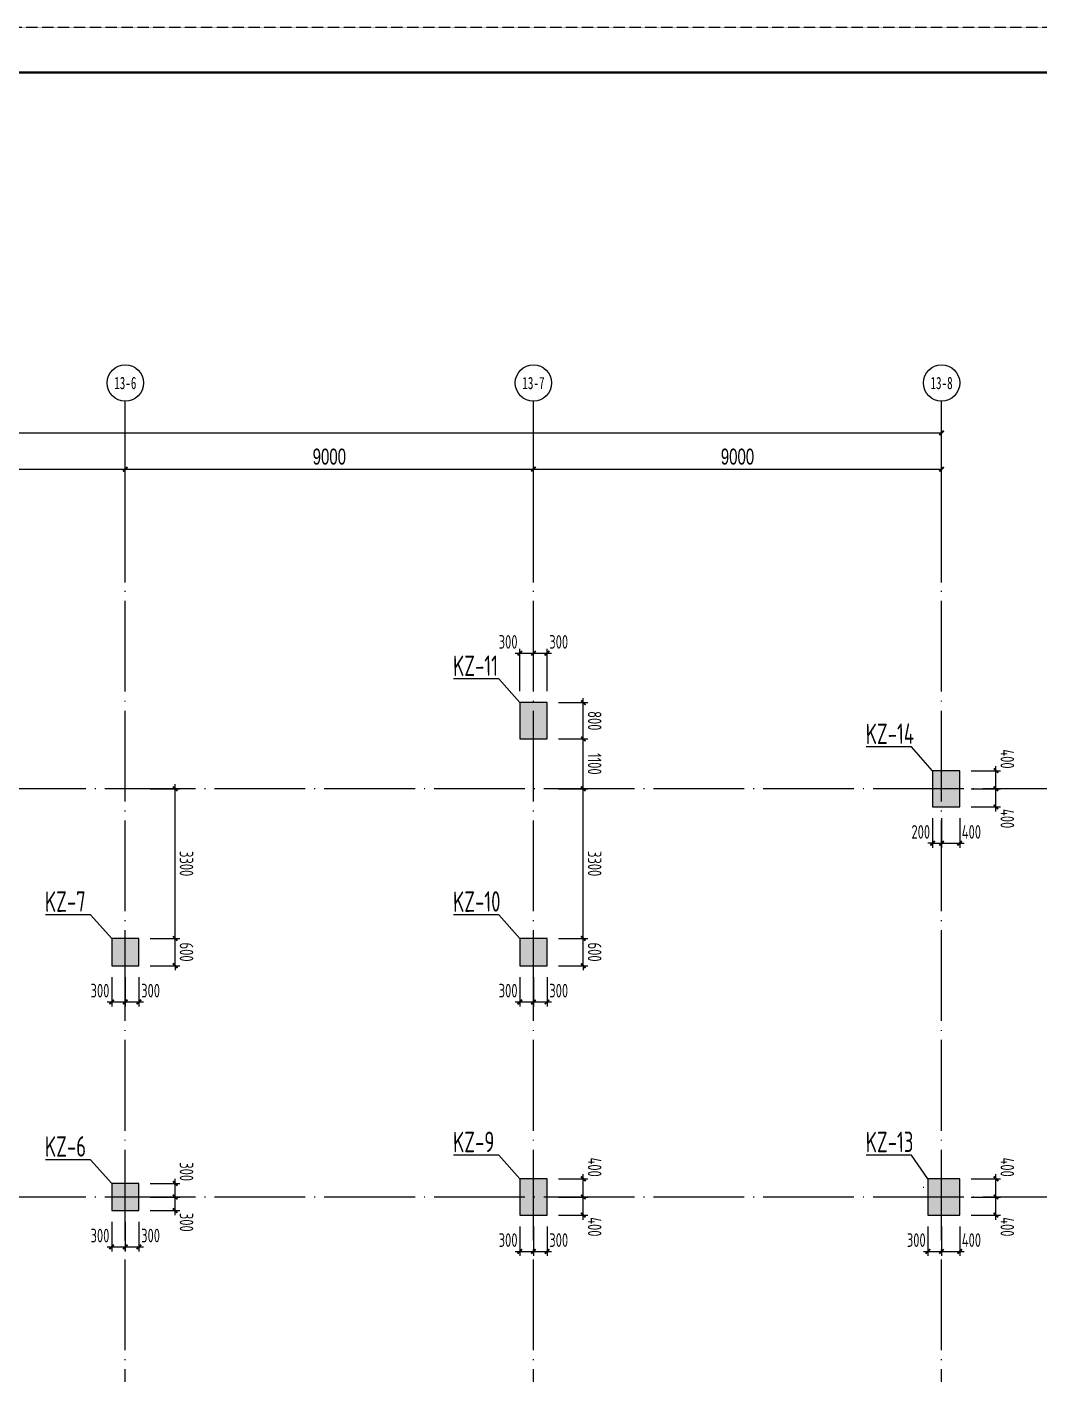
# Model space of a CAD drawing. Extents: x -67167 to 417929, y -86205 to 407116.
# Drawn here: x 121473 to 143792, y 120801 to 150504 of the extents above; entities that cross this region are included whole.
import ezdxf
from ezdxf.enums import TextEntityAlignment as Align

# ---------------------------------------------------------------- set-up
doc = ezdxf.new("R2010")
doc.units = 0
doc.header["$LTSCALE"] = 1000
doc.linetypes.add('DASH', pattern=[0.35, 0.25, -0.1])
doc.linetypes.add('DOTE', pattern=[2.42, 2, -0.2, 0.02, -0.2])
doc.layers.get('Defpoints').update_dxf_attribs({"color": 165})
for name, color, linetype in [('AXIS', 3, 'DOTE'), ('AXIS_TEXT', 7, 'Continuous'), ('COLU', 6, 'Continuous'), ('COLU_DIM', 3, 'Continuous'), ('COLU_HATCH', 251, 'Continuous'), ('COLU_NUM', 7, 'Continuous'), ('DIM', 3, 'Continuous'), ('s-beam', 4, 'DASH'), ('X-104 13#平面$0$01-标注_轴线坐标', 132, 'Continuous'), ('X-104 13#平面$0$02-TEXT_轴号', 7, 'Continuous')]:
    doc.layers.add(name, color=color, linetype=linetype)
doc.layers.add('板洞边线', color=253, linetype='Continuous', lineweight=18)
doc.styles.add('COMPLEX', font='COMPLEX')
doc.styles.add('TSSD_Bold', font='tssdeng2.shx', dxfattribs={"width": 0.7, "bigfont": 'china.shx'})
doc.styles.add('TSSD_Dimension', font='Tssdeng.shx', dxfattribs={"width": 0.7, "bigfont": 'hztxt.shx'})
doc.styles.add('X-104 13#平面$0$_TCH_AXIS', font='STXIHEI.TTF', dxfattribs={"width": 0.75})
doc.styles.add('X-104 13#平面$0$_TCH_DIM_T3', font='', dxfattribs={"width": 0.705882})
doc.styles.get('X-104 13#平面$0$_TCH_DIM_T3').set_extended_font_data('FZXiHei I-Z08S')
doc.dimstyles.new('TSSD_100_100', dxfattribs={"dimtxt": 300, "dimasz": 100, "dimexe": 100, "dimexo": 250, "dimgap": 100, "dimtad": 1, "dimdec": 0, "dimzin": 0, "dimdsep": 46, "dimtxsty": 'TSSD_Dimension', "dimblk": 'ARCHTICK', "dimblk1": 'ARCHTICK', "dimblk2": 'ARCHTICK', "dimcen": 0, "dimdle": 100, "dimclrt": 7, "dimadec": 0, "dimazin": 0, "dimtfac": 1, "dimtdec": 0, "dimtix": 1, "dimtmove": 2, "dimatfit": 3, "dimfxl": 1, "dimtolj": 1, "dimtzin": 0, "dimarcsym": 0})
doc.dimstyles.new('X-104 13#平面$0$_TCH_ARCH&&100', dxfattribs={"dimtxt": 350, "dimasz": 100, "dimexe": 250, "dimexo": 300, "dimgap": 100, "dimtad": 1, "dimdec": 0, "dimzin": 0, "dimdsep": 46, "dimtxsty": 'X-104 13#平面$0$_TCH_DIM_T3', "dimblk": 'X-104 13#平面$0$_ArchTick', "dimcen": 0.09, "dimclrt": 7, "dimazin": 2, "dimtfac": 1, "dimtdec": 0, "dimtix": 1, "dimtmove": 2, "dimatfit": 3, "dimfxl": 1, "dimtolj": 1, "dimtzin": 0, "dimarcsym": 0})

# ---------------------------------------------------------------- blocks, each defined once
blk = doc.blocks.new('_AXISO')
blk.add_circle((0, 0), 0.5)
at = {"layer": 'AXIS_TEXT', "style": 'COMPLEX', "width": 1.041667}
blk.add_attdef('A', text='', height=0.56, dxfattribs=at).set_placement((-0.25, -0.28), (0.25, -0.28), align=Align.FIT)
blk = doc.blocks.new('X-104 13#平面$0$_ArchTick')
at = {"color": 0, "linetype": 'ByBlock', "const_width": 0.4}
blk.add_lwpolyline([(-0.5, -0.5), (0.5, 0.5)], dxfattribs=at)
blk = doc.blocks.new('*D143')
at = {"layer": 'Defpoints', "color": 0, "transparency": 16777216}
for p in [(141642, 141553), (83942, 138253), (141642, 138253)]:
    blk.add_point(p, dxfattribs=at)
at = {"layer": 'X-104 13#平面$0$01-标注_轴线坐标', "color": 0, "lineweight": -2, "transparency": 16777216}
for p, q in [((83942, 138553), (83942, 141803)), ((141642, 138553), (141642, 141803)), ((83942, 141553), (141642, 141553))]:
    blk.add_line(p, q, dxfattribs=at)
at = {"layer": 'X-104 13#平面$0$01-标注_轴线坐标', "color": 0, "lineweight": -2, "transparency": 16777216, "xscale": 100, "yscale": 100, "zscale": 100, "rotation": 180}
blk.add_blockref('X-104 13#平面$0$_ArchTick', (83942, 141553), dxfattribs=at)
at = {"layer": 'X-104 13#平面$0$01-标注_轴线坐标', "color": 0, "lineweight": -2, "transparency": 16777216, "xscale": 100, "yscale": 100, "zscale": 100}
blk.add_blockref('X-104 13#平面$0$_ArchTick', (141642, 141553), dxfattribs=at)
at = {"layer": 'X-104 13#平面$0$01-标注_轴线坐标', "color": 7, "transparency": 16777216, "insert": (112792, 141828), "char_height": 350, "attachment_point": 5, "style": 'X-104 13#平面$0$_TCH_DIM_T3'}
blk.add_mtext('\\A1;57700', dxfattribs=at)
blk = doc.blocks.new('*D148')
at = {"layer": 'Defpoints', "color": 0, "transparency": 16777216}
for p in [(123642, 140753), (114642, 138253), (123642, 138253)]:
    blk.add_point(p, dxfattribs=at)
at = {"layer": 'X-104 13#平面$0$01-标注_轴线坐标', "color": 0, "lineweight": -2, "transparency": 16777216}
for p, q in [((114642, 138553), (114642, 141003)), ((123642, 138553), (123642, 141003)), ((114642, 140753), (123642, 140753))]:
    blk.add_line(p, q, dxfattribs=at)
at = {"layer": 'X-104 13#平面$0$01-标注_轴线坐标', "color": 0, "lineweight": -2, "transparency": 16777216, "xscale": 100, "yscale": 100, "zscale": 100, "rotation": 180}
blk.add_blockref('X-104 13#平面$0$_ArchTick', (114642, 140753), dxfattribs=at)
at = {"layer": 'X-104 13#平面$0$01-标注_轴线坐标', "color": 0, "lineweight": -2, "transparency": 16777216, "xscale": 100, "yscale": 100, "zscale": 100}
blk.add_blockref('X-104 13#平面$0$_ArchTick', (123642, 140753), dxfattribs=at)
at = {"layer": 'X-104 13#平面$0$01-标注_轴线坐标', "color": 7, "transparency": 16777216, "insert": (119142, 141028), "char_height": 350, "attachment_point": 5, "style": 'X-104 13#平面$0$_TCH_DIM_T3'}
blk.add_mtext('\\A1;9000', dxfattribs=at)
blk = doc.blocks.new('*D149')
at = {"layer": 'Defpoints', "color": 0, "transparency": 16777216}
for p in [(132642, 140753), (123642, 138253), (132642, 138253)]:
    blk.add_point(p, dxfattribs=at)
at = {"layer": 'X-104 13#平面$0$01-标注_轴线坐标', "color": 0, "lineweight": -2, "transparency": 16777216}
for p, q in [((123642, 138553), (123642, 141003)), ((132642, 138553), (132642, 141003)), ((123642, 140753), (132642, 140753))]:
    blk.add_line(p, q, dxfattribs=at)
at = {"layer": 'X-104 13#平面$0$01-标注_轴线坐标', "color": 0, "lineweight": -2, "transparency": 16777216, "xscale": 100, "yscale": 100, "zscale": 100, "rotation": 180}
blk.add_blockref('X-104 13#平面$0$_ArchTick', (123642, 140753), dxfattribs=at)
at = {"layer": 'X-104 13#平面$0$01-标注_轴线坐标', "color": 0, "lineweight": -2, "transparency": 16777216, "xscale": 100, "yscale": 100, "zscale": 100}
blk.add_blockref('X-104 13#平面$0$_ArchTick', (132642, 140753), dxfattribs=at)
at = {"layer": 'X-104 13#平面$0$01-标注_轴线坐标', "color": 7, "transparency": 16777216, "insert": (128142, 141028), "char_height": 350, "attachment_point": 5, "style": 'X-104 13#平面$0$_TCH_DIM_T3'}
blk.add_mtext('\\A1;9000', dxfattribs=at)
blk = doc.blocks.new('*D150')
at = {"layer": 'Defpoints', "color": 0, "transparency": 16777216}
for p in [(141642, 140753), (132642, 138253), (141642, 138253)]:
    blk.add_point(p, dxfattribs=at)
at = {"layer": 'X-104 13#平面$0$01-标注_轴线坐标', "color": 0, "lineweight": -2, "transparency": 16777216}
for p, q in [((132642, 138553), (132642, 141003)), ((141642, 138553), (141642, 141003)), ((132642, 140753), (141642, 140753))]:
    blk.add_line(p, q, dxfattribs=at)
at = {"layer": 'X-104 13#平面$0$01-标注_轴线坐标', "color": 0, "lineweight": -2, "transparency": 16777216, "xscale": 100, "yscale": 100, "zscale": 100, "rotation": 180}
blk.add_blockref('X-104 13#平面$0$_ArchTick', (132642, 140753), dxfattribs=at)
at = {"layer": 'X-104 13#平面$0$01-标注_轴线坐标', "color": 0, "lineweight": -2, "transparency": 16777216, "xscale": 100, "yscale": 100, "zscale": 100}
blk.add_blockref('X-104 13#平面$0$_ArchTick', (141642, 140753), dxfattribs=at)
at = {"layer": 'X-104 13#平面$0$01-标注_轴线坐标', "color": 7, "transparency": 16777216, "insert": (137142, 141028), "char_height": 350, "attachment_point": 5, "style": 'X-104 13#平面$0$_TCH_DIM_T3'}
blk.add_mtext('\\A1;9000', dxfattribs=at)
blk = doc.blocks.new('图框-A1')
for points, const_width in [([(0, 0), (841, 0), (841, 594), (0, 594)], 0.05), ([(766, 584), (25, 584), (25, 10), (766, 10)], 0.5)]:
    blk.add_lwpolyline(points, close=True, dxfattribs=dict(const_width=const_width))
blk = doc.blocks.new('_ArchTick')
at = {"color": 0, "linetype": 'ByBlock', "const_width": 0.4}
blk.add_lwpolyline([(-0.5, -0.5), (0.5, 0.5)], dxfattribs=at)
blk = doc.blocks.new('*D154')
at = {"layer": 'COLU_DIM', "color": 0, "lineweight": -2, "transparency": 16777216}
for p, q in [((132642, 129555), (132642, 128905)), ((132942, 129555), (132942, 128905)), ((132542, 129005), (133042, 129005))]:
    blk.add_line(p, q, dxfattribs=at)
at = {"layer": 'Defpoints', "color": 0, "transparency": 16777216}
for p in [(132642, 129805), (132942, 129805), (132942, 129005)]:
    blk.add_point(p, dxfattribs=at)
at = {"layer": 'COLU_DIM', "color": 0, "lineweight": -2, "transparency": 16777216, "xscale": 100, "yscale": 100, "zscale": 100}
for p, rotation in [((132642, 129005), 180.0000006761821), ((132942, 129005), 6.761820577246511e-07)]:
    blk.add_blockref('_ArchTick', p, dxfattribs=dict(at, rotation=rotation))
at = {"layer": 'COLU_DIM', "color": 7, "transparency": 16777216, "insert": (133200, 129255), "char_height": 300, "attachment_point": 5, "rotation": 0, "style": 'TSSD_Dimension'}
blk.add_mtext('\\A1;300', dxfattribs=at)
blk = doc.blocks.new('*D155')
at = {"layer": 'COLU_DIM', "color": 0, "lineweight": -2, "transparency": 16777216}
for p, q in [((133192, 130405), (133842, 130405)), ((133742, 130405), (133742, 130505)), ((133742, 129805), (133742, 130405)), ((133192, 129805), (133842, 129805)), ((133742, 129805), (133742, 129705))]:
    blk.add_line(p, q, dxfattribs=at)
at = {"layer": 'Defpoints', "color": 0, "transparency": 16777216}
for p in [(132942, 130405), (133742, 130405), (132942, 129805)]:
    blk.add_point(p, dxfattribs=at)
at = {"layer": 'COLU_DIM', "color": 0, "lineweight": -2, "transparency": 16777216, "xscale": 100, "yscale": 100, "zscale": 100}
for p, rotation in [((133742, 130405), 270.0000006765989), ((133742, 129805), 90.00000067659894)]:
    blk.add_blockref('_ArchTick', p, dxfattribs=dict(at, rotation=rotation))
at = {"layer": 'COLU_DIM', "color": 7, "transparency": 16777216, "insert": (133992, 130105), "char_height": 300, "attachment_point": 5, "rotation": 270, "style": 'TSSD_Dimension'}
blk.add_mtext('\\A1;600', dxfattribs=at)
blk = doc.blocks.new('*D160')
at = {"layer": 'COLU_DIM', "color": 0, "lineweight": -2, "transparency": 16777216}
for p, q in [((123642, 129555), (123642, 128905)), ((123942, 129555), (123942, 128905)), ((123542, 129005), (124042, 129005))]:
    blk.add_line(p, q, dxfattribs=at)
at = {"layer": 'Defpoints', "color": 0, "transparency": 16777216}
for p in [(123642, 129805), (123942, 129805), (123942, 129005)]:
    blk.add_point(p, dxfattribs=at)
at = {"layer": 'COLU_DIM', "color": 0, "lineweight": -2, "transparency": 16777216, "xscale": 100, "yscale": 100, "zscale": 100}
for p, rotation in [((123642, 129005), 180.0000006761821), ((123942, 129005), 6.761820577246511e-07)]:
    blk.add_blockref('_ArchTick', p, dxfattribs=dict(at, rotation=rotation))
at = {"layer": 'COLU_DIM', "color": 7, "transparency": 16777216, "insert": (124200, 129255), "char_height": 300, "attachment_point": 5, "rotation": 0, "style": 'TSSD_Dimension'}
blk.add_mtext('\\A1;300', dxfattribs=at)
blk = doc.blocks.new('*D161')
at = {"layer": 'COLU_DIM', "color": 0, "lineweight": -2, "transparency": 16777216}
for p, q in [((124192, 130405), (124842, 130405)), ((124742, 130405), (124742, 130505)), ((124742, 129805), (124742, 130405)), ((124192, 129805), (124842, 129805)), ((124742, 129805), (124742, 129705))]:
    blk.add_line(p, q, dxfattribs=at)
at = {"layer": 'Defpoints', "color": 0, "transparency": 16777216}
for p in [(123942, 130405), (124742, 130405), (123942, 129805)]:
    blk.add_point(p, dxfattribs=at)
at = {"layer": 'COLU_DIM', "color": 0, "lineweight": -2, "transparency": 16777216, "xscale": 100, "yscale": 100, "zscale": 100}
for p, rotation in [((124742, 130405), 270.0000006765989), ((124742, 129805), 90.00000067659894)]:
    blk.add_blockref('_ArchTick', p, dxfattribs=dict(at, rotation=rotation))
at = {"layer": 'COLU_DIM', "color": 7, "transparency": 16777216, "insert": (124992, 130105), "char_height": 300, "attachment_point": 5, "rotation": 270, "style": 'TSSD_Dimension'}
blk.add_mtext('\\A1;600', dxfattribs=at)
blk = doc.blocks.new('*D194')
at = {"layer": 'COLU_DIM', "color": 0, "lineweight": -2, "transparency": 16777216}
for p, q in [((123342, 124155), (123342, 123505)), ((123642, 124155), (123642, 123505)), ((123242, 123605), (123742, 123605))]:
    blk.add_line(p, q, dxfattribs=at)
at = {"layer": 'Defpoints', "color": 0, "transparency": 16777216}
for p in [(123342, 124405), (123642, 124405), (123642, 123605)]:
    blk.add_point(p, dxfattribs=at)
at = {"layer": 'COLU_DIM', "color": 0, "lineweight": -2, "transparency": 16777216, "xscale": 100, "yscale": 100, "zscale": 100}
for p, rotation in [((123342, 123605), 180.0000006761821), ((123642, 123605), 6.761820577246511e-07)]:
    blk.add_blockref('_ArchTick', p, dxfattribs=dict(at, rotation=rotation))
at = {"layer": 'COLU_DIM', "color": 7, "transparency": 16777216, "insert": (123084, 123855), "char_height": 300, "attachment_point": 5, "rotation": 0, "style": 'TSSD_Dimension'}
blk.add_mtext('\\A1;300', dxfattribs=at)
blk = doc.blocks.new('*D195')
at = {"layer": 'COLU_DIM', "color": 0, "lineweight": -2, "transparency": 16777216}
for p, q in [((123642, 124155), (123642, 123505)), ((123942, 124155), (123942, 123505)), ((123542, 123605), (124042, 123605))]:
    blk.add_line(p, q, dxfattribs=at)
at = {"layer": 'Defpoints', "color": 0, "transparency": 16777216}
for p in [(123642, 124405), (123942, 124405), (123942, 123605)]:
    blk.add_point(p, dxfattribs=at)
at = {"layer": 'COLU_DIM', "color": 0, "lineweight": -2, "transparency": 16777216, "xscale": 100, "yscale": 100, "zscale": 100}
for p, rotation in [((123642, 123605), 180.0000006761821), ((123942, 123605), 6.761820577246511e-07)]:
    blk.add_blockref('_ArchTick', p, dxfattribs=dict(at, rotation=rotation))
at = {"layer": 'COLU_DIM', "color": 7, "transparency": 16777216, "insert": (124200, 123855), "char_height": 300, "attachment_point": 5, "rotation": 0, "style": 'TSSD_Dimension'}
blk.add_mtext('\\A1;300', dxfattribs=at)
blk = doc.blocks.new('*D196')
at = {"layer": 'COLU_DIM', "color": 0, "lineweight": -2, "transparency": 16777216}
for p, q in [((124742, 124305), (124742, 124805)), ((124192, 124705), (124842, 124705)), ((124192, 124405), (124842, 124405))]:
    blk.add_line(p, q, dxfattribs=at)
at = {"layer": 'Defpoints', "color": 0, "transparency": 16777216}
for p in [(123942, 124705), (124742, 124705), (123942, 124405)]:
    blk.add_point(p, dxfattribs=at)
at = {"layer": 'COLU_DIM', "color": 0, "lineweight": -2, "transparency": 16777216, "xscale": 100, "yscale": 100, "zscale": 100}
for p, rotation in [((124742, 124705), 90.00000067659894), ((124742, 124405), 270.0000006765989)]:
    blk.add_blockref('_ArchTick', p, dxfattribs=dict(at, rotation=rotation))
at = {"layer": 'COLU_DIM', "color": 7, "transparency": 16777216, "insert": (124992, 124147), "char_height": 300, "attachment_point": 5, "rotation": 270, "style": 'TSSD_Dimension'}
blk.add_mtext('\\A1;300', dxfattribs=at)
blk = doc.blocks.new('*D197')
at = {"layer": 'COLU_DIM', "color": 0, "lineweight": -2, "transparency": 16777216}
for p, q in [((124742, 124605), (124742, 125105)), ((124192, 125005), (124842, 125005)), ((124192, 124705), (124842, 124705))]:
    blk.add_line(p, q, dxfattribs=at)
at = {"layer": 'Defpoints', "color": 0, "transparency": 16777216}
for p in [(123942, 125005), (124742, 125005), (123942, 124705)]:
    blk.add_point(p, dxfattribs=at)
at = {"layer": 'COLU_DIM', "color": 0, "lineweight": -2, "transparency": 16777216, "xscale": 100, "yscale": 100, "zscale": 100}
for p, rotation in [((124742, 125005), 90.00000067659894), ((124742, 124705), 270.0000006765989)]:
    blk.add_blockref('_ArchTick', p, dxfattribs=dict(at, rotation=rotation))
at = {"layer": 'COLU_DIM', "color": 7, "transparency": 16777216, "insert": (124992, 125263), "char_height": 300, "attachment_point": 5, "rotation": 270, "style": 'TSSD_Dimension'}
blk.add_mtext('\\A1;300', dxfattribs=at)
blk = doc.blocks.new('*D214')
at = {"layer": 'COLU_DIM', "color": 0, "lineweight": -2, "transparency": 16777216}
for p, q in [((132342, 129555), (132342, 128905)), ((132642, 129555), (132642, 128905)), ((132242, 129005), (132742, 129005))]:
    blk.add_line(p, q, dxfattribs=at)
at = {"layer": 'Defpoints', "color": 0, "transparency": 16777216}
for p in [(132342, 129805), (132642, 129805), (132642, 129005)]:
    blk.add_point(p, dxfattribs=at)
at = {"layer": 'COLU_DIM', "color": 0, "lineweight": -2, "transparency": 16777216, "xscale": 100, "yscale": 100, "zscale": 100}
for p, rotation in [((132342, 129005), 180.0000006761821), ((132642, 129005), 6.761820577246511e-07)]:
    blk.add_blockref('_ArchTick', p, dxfattribs=dict(at, rotation=rotation))
at = {"layer": 'COLU_DIM', "color": 7, "transparency": 16777216, "insert": (132084, 129255), "char_height": 300, "attachment_point": 5, "rotation": 0, "style": 'TSSD_Dimension'}
blk.add_mtext('\\A1;300', dxfattribs=at)
blk = doc.blocks.new('*D215')
at = {"layer": 'Defpoints', "color": 0, "transparency": 16777216}
for p in [(132942, 133705), (133742, 133705), (132942, 130405)]:
    blk.add_point(p, dxfattribs=at)
at = {"layer": 'DIM', "color": 0, "lineweight": -2, "transparency": 16777216}
for p, q in [((133192, 133705), (133842, 133705)), ((133742, 130305), (133742, 133805)), ((133192, 130405), (133842, 130405))]:
    blk.add_line(p, q, dxfattribs=at)
at = {"layer": 'DIM', "color": 0, "lineweight": -2, "transparency": 16777216, "xscale": 100, "yscale": 100, "zscale": 100}
for p, rotation in [((133742, 133705), 90.00000067659894), ((133742, 130405), 270.0000006765989)]:
    blk.add_blockref('_ArchTick', p, dxfattribs=dict(at, rotation=rotation))
at = {"layer": 'DIM', "color": 7, "transparency": 16777216, "insert": (133992, 132055), "char_height": 300, "attachment_point": 5, "rotation": 270, "style": 'TSSD_Dimension'}
blk.add_mtext('\\A1;3300', dxfattribs=at)
blk = doc.blocks.new('*D216')
at = {"layer": 'Defpoints', "color": 0, "transparency": 16777216}
for p in [(132942, 134805), (133742, 134805), (132942, 133705)]:
    blk.add_point(p, dxfattribs=at)
at = {"layer": 'DIM', "color": 0, "lineweight": -2, "transparency": 16777216}
for p, q in [((133742, 133605), (133742, 134905)), ((133192, 134805), (133842, 134805)), ((133192, 133705), (133842, 133705))]:
    blk.add_line(p, q, dxfattribs=at)
at = {"layer": 'DIM', "color": 0, "lineweight": -2, "transparency": 16777216, "xscale": 100, "yscale": 100, "zscale": 100}
for p, rotation in [((133742, 134805), 90.00000067659894), ((133742, 133705), 270.0000006765989)]:
    blk.add_blockref('_ArchTick', p, dxfattribs=dict(at, rotation=rotation))
at = {"layer": 'DIM', "color": 7, "transparency": 16777216, "insert": (133992, 134255), "char_height": 300, "attachment_point": 5, "rotation": 270, "style": 'TSSD_Dimension'}
blk.add_mtext('\\A1;1100', dxfattribs=at)
blk = doc.blocks.new('*D217')
at = {"layer": 'Defpoints', "color": 0, "transparency": 16777216}
for p in [(132942, 135605), (133742, 135605), (132942, 134805)]:
    blk.add_point(p, dxfattribs=at)
at = {"layer": 'DIM', "color": 0, "lineweight": -2, "transparency": 16777216}
for p, q in [((133192, 135605), (133842, 135605)), ((133742, 134705), (133742, 135705)), ((133192, 134805), (133842, 134805))]:
    blk.add_line(p, q, dxfattribs=at)
at = {"layer": 'DIM', "color": 0, "lineweight": -2, "transparency": 16777216, "xscale": 100, "yscale": 100, "zscale": 100}
for p, rotation in [((133742, 135605), 90.00000067659894), ((133742, 134805), 270.0000006765989)]:
    blk.add_blockref('_ArchTick', p, dxfattribs=dict(at, rotation=rotation))
at = {"layer": 'DIM', "color": 7, "transparency": 16777216, "insert": (133992, 135205), "char_height": 300, "attachment_point": 5, "rotation": 270, "style": 'TSSD_Dimension'}
blk.add_mtext('\\A1;800', dxfattribs=at)
blk = doc.blocks.new('*D218')
at = {"layer": 'Defpoints', "color": 0, "transparency": 16777216}
for p in [(132642, 136695), (132342, 135605), (132642, 135605)]:
    blk.add_point(p, dxfattribs=at)
at = {"layer": 'DIM', "color": 0, "lineweight": -2, "transparency": 16777216}
for p, q in [((132242, 136695), (132742, 136695)), ((132342, 135855), (132342, 136795)), ((132642, 135855), (132642, 136795))]:
    blk.add_line(p, q, dxfattribs=at)
at = {"layer": 'DIM', "color": 0, "lineweight": -2, "transparency": 16777216, "xscale": 100, "yscale": 100, "zscale": 100}
for p, rotation in [((132342, 136695), 180.0000006761821), ((132642, 136695), 6.761820577246511e-07)]:
    blk.add_blockref('_ArchTick', p, dxfattribs=dict(at, rotation=rotation))
at = {"layer": 'DIM', "color": 7, "transparency": 16777216, "insert": (132084, 136945), "char_height": 300, "attachment_point": 5, "rotation": 0, "style": 'TSSD_Dimension'}
blk.add_mtext('\\A1;300', dxfattribs=at)
blk = doc.blocks.new('*D219')
at = {"layer": 'Defpoints', "color": 0, "transparency": 16777216}
for p in [(132942, 136695), (132642, 135605), (132942, 135605)]:
    blk.add_point(p, dxfattribs=at)
at = {"layer": 'DIM', "color": 0, "lineweight": -2, "transparency": 16777216}
for p, q in [((132542, 136695), (133042, 136695)), ((132642, 135855), (132642, 136795)), ((132942, 135855), (132942, 136795))]:
    blk.add_line(p, q, dxfattribs=at)
at = {"layer": 'DIM', "color": 0, "lineweight": -2, "transparency": 16777216, "xscale": 100, "yscale": 100, "zscale": 100}
for p, rotation in [((132642, 136695), 180.0000006761821), ((132942, 136695), 6.761820577246511e-07)]:
    blk.add_blockref('_ArchTick', p, dxfattribs=dict(at, rotation=rotation))
at = {"layer": 'DIM', "color": 7, "transparency": 16777216, "insert": (133200, 136945), "char_height": 300, "attachment_point": 5, "rotation": 0, "style": 'TSSD_Dimension'}
blk.add_mtext('\\A1;300', dxfattribs=at)
blk = doc.blocks.new('*D220')
at = {"layer": 'COLU_DIM', "color": 0, "lineweight": -2, "transparency": 16777216}
for p, q in [((141342, 124055), (141342, 123405)), ((141642, 124055), (141642, 123405)), ((141242, 123505), (141742, 123505))]:
    blk.add_line(p, q, dxfattribs=at)
at = {"layer": 'Defpoints', "color": 0, "transparency": 16777216}
for p in [(141342, 124305), (141642, 124305), (141642, 123505)]:
    blk.add_point(p, dxfattribs=at)
at = {"layer": 'COLU_DIM', "color": 0, "lineweight": -2, "transparency": 16777216, "xscale": 100, "yscale": 100, "zscale": 100}
for p, rotation in [((141342, 123505), 180.0000006761821), ((141642, 123505), 6.761820577246511e-07)]:
    blk.add_blockref('_ArchTick', p, dxfattribs=dict(at, rotation=rotation))
at = {"layer": 'COLU_DIM', "color": 7, "transparency": 16777216, "insert": (141084, 123755), "char_height": 300, "attachment_point": 5, "rotation": 0, "style": 'TSSD_Dimension'}
blk.add_mtext('\\A1;300', dxfattribs=at)
blk = doc.blocks.new('*D221')
at = {"layer": 'COLU_DIM', "color": 0, "lineweight": -2, "transparency": 16777216}
for p, q in [((141642, 124055), (141642, 123405)), ((142042, 124055), (142042, 123405)), ((141542, 123505), (142142, 123505))]:
    blk.add_line(p, q, dxfattribs=at)
at = {"layer": 'Defpoints', "color": 0, "transparency": 16777216}
for p in [(141642, 124305), (142042, 124305), (142042, 123505)]:
    blk.add_point(p, dxfattribs=at)
at = {"layer": 'COLU_DIM', "color": 0, "lineweight": -2, "transparency": 16777216, "xscale": 100, "yscale": 100, "zscale": 100}
for p, rotation in [((141642, 123505), 180.0000006761821), ((142042, 123505), 6.761820577246511e-07)]:
    blk.add_blockref('_ArchTick', p, dxfattribs=dict(at, rotation=rotation))
at = {"layer": 'COLU_DIM', "color": 7, "transparency": 16777216, "insert": (142300, 123755), "char_height": 300, "attachment_point": 5, "rotation": 0, "style": 'TSSD_Dimension'}
blk.add_mtext('\\A1;400', dxfattribs=at)
blk = doc.blocks.new('*D222')
at = {"layer": 'COLU_DIM', "color": 0, "lineweight": -2, "transparency": 16777216}
for p, q in [((142842, 124205), (142842, 124805)), ((142292, 124705), (142942, 124705)), ((142292, 124305), (142942, 124305))]:
    blk.add_line(p, q, dxfattribs=at)
at = {"layer": 'Defpoints', "color": 0, "transparency": 16777216}
for p in [(142042, 124705), (142842, 124705), (142042, 124305)]:
    blk.add_point(p, dxfattribs=at)
at = {"layer": 'COLU_DIM', "color": 0, "lineweight": -2, "transparency": 16777216, "xscale": 100, "yscale": 100, "zscale": 100}
for p, rotation in [((142842, 124705), 90.00000067659894), ((142842, 124305), 270.0000006765989)]:
    blk.add_blockref('_ArchTick', p, dxfattribs=dict(at, rotation=rotation))
at = {"layer": 'COLU_DIM', "color": 7, "transparency": 16777216, "insert": (143092, 124047), "char_height": 300, "attachment_point": 5, "rotation": 270, "style": 'TSSD_Dimension'}
blk.add_mtext('\\A1;400', dxfattribs=at)
blk = doc.blocks.new('*D223')
at = {"layer": 'COLU_DIM', "color": 0, "lineweight": -2, "transparency": 16777216}
for p, q in [((142292, 125105), (142942, 125105)), ((142842, 124605), (142842, 125205)), ((142292, 124705), (142942, 124705))]:
    blk.add_line(p, q, dxfattribs=at)
at = {"layer": 'Defpoints', "color": 0, "transparency": 16777216}
for p in [(142042, 125105), (142842, 125105), (142042, 124705)]:
    blk.add_point(p, dxfattribs=at)
at = {"layer": 'COLU_DIM', "color": 0, "lineweight": -2, "transparency": 16777216, "xscale": 100, "yscale": 100, "zscale": 100}
for p, rotation in [((142842, 125105), 90.00000067659894), ((142842, 124705), 270.0000006765989)]:
    blk.add_blockref('_ArchTick', p, dxfattribs=dict(at, rotation=rotation))
at = {"layer": 'COLU_DIM', "color": 7, "transparency": 16777216, "insert": (143092, 125363), "char_height": 300, "attachment_point": 5, "rotation": 270, "style": 'TSSD_Dimension'}
blk.add_mtext('\\A1;400', dxfattribs=at)
blk = doc.blocks.new('*D224')
at = {"layer": 'COLU_DIM', "color": 0, "lineweight": -2, "transparency": 16777216}
for p, q in [((132342, 124055), (132342, 123405)), ((132642, 124055), (132642, 123405)), ((132242, 123505), (132742, 123505))]:
    blk.add_line(p, q, dxfattribs=at)
at = {"layer": 'Defpoints', "color": 0, "transparency": 16777216}
for p in [(132342, 124305), (132642, 124305), (132642, 123505)]:
    blk.add_point(p, dxfattribs=at)
at = {"layer": 'COLU_DIM', "color": 0, "lineweight": -2, "transparency": 16777216, "xscale": 100, "yscale": 100, "zscale": 100}
for p, rotation in [((132342, 123505), 180.0000006761821), ((132642, 123505), 6.761820577246511e-07)]:
    blk.add_blockref('_ArchTick', p, dxfattribs=dict(at, rotation=rotation))
at = {"layer": 'COLU_DIM', "color": 7, "transparency": 16777216, "insert": (132084, 123755), "char_height": 300, "attachment_point": 5, "rotation": 0, "style": 'TSSD_Dimension'}
blk.add_mtext('\\A1;300', dxfattribs=at)
blk = doc.blocks.new('*D225')
at = {"layer": 'COLU_DIM', "color": 0, "lineweight": -2, "transparency": 16777216}
for p, q in [((132642, 124055), (132642, 123405)), ((132942, 124055), (132942, 123405)), ((132542, 123505), (133042, 123505))]:
    blk.add_line(p, q, dxfattribs=at)
at = {"layer": 'Defpoints', "color": 0, "transparency": 16777216}
for p in [(132642, 124305), (132942, 124305), (132942, 123505)]:
    blk.add_point(p, dxfattribs=at)
at = {"layer": 'COLU_DIM', "color": 0, "lineweight": -2, "transparency": 16777216, "xscale": 100, "yscale": 100, "zscale": 100}
for p, rotation in [((132642, 123505), 180.0000006761821), ((132942, 123505), 6.761820577246511e-07)]:
    blk.add_blockref('_ArchTick', p, dxfattribs=dict(at, rotation=rotation))
at = {"layer": 'COLU_DIM', "color": 7, "transparency": 16777216, "insert": (133200, 123755), "char_height": 300, "attachment_point": 5, "rotation": 0, "style": 'TSSD_Dimension'}
blk.add_mtext('\\A1;300', dxfattribs=at)
blk = doc.blocks.new('*D226')
at = {"layer": 'COLU_DIM', "color": 0, "lineweight": -2, "transparency": 16777216}
for p, q in [((133742, 124205), (133742, 124805)), ((133192, 124705), (133842, 124705)), ((133192, 124305), (133842, 124305))]:
    blk.add_line(p, q, dxfattribs=at)
at = {"layer": 'Defpoints', "color": 0, "transparency": 16777216}
for p in [(132942, 124705), (133742, 124705), (132942, 124305)]:
    blk.add_point(p, dxfattribs=at)
at = {"layer": 'COLU_DIM', "color": 0, "lineweight": -2, "transparency": 16777216, "xscale": 100, "yscale": 100, "zscale": 100}
for p, rotation in [((133742, 124705), 90.00000067659894), ((133742, 124305), 270.0000006765989)]:
    blk.add_blockref('_ArchTick', p, dxfattribs=dict(at, rotation=rotation))
at = {"layer": 'COLU_DIM', "color": 7, "transparency": 16777216, "insert": (133992, 124047), "char_height": 300, "attachment_point": 5, "rotation": 270, "style": 'TSSD_Dimension'}
blk.add_mtext('\\A1;400', dxfattribs=at)
blk = doc.blocks.new('*D227')
at = {"layer": 'COLU_DIM', "color": 0, "lineweight": -2, "transparency": 16777216}
for p, q in [((133192, 125105), (133842, 125105)), ((133742, 124605), (133742, 125205)), ((133192, 124705), (133842, 124705))]:
    blk.add_line(p, q, dxfattribs=at)
at = {"layer": 'Defpoints', "color": 0, "transparency": 16777216}
for p in [(132942, 125105), (133742, 125105), (132942, 124705)]:
    blk.add_point(p, dxfattribs=at)
at = {"layer": 'COLU_DIM', "color": 0, "lineweight": -2, "transparency": 16777216, "xscale": 100, "yscale": 100, "zscale": 100}
for p, rotation in [((133742, 125105), 90.00000067659894), ((133742, 124705), 270.0000006765989)]:
    blk.add_blockref('_ArchTick', p, dxfattribs=dict(at, rotation=rotation))
at = {"layer": 'COLU_DIM', "color": 7, "transparency": 16777216, "insert": (133992, 125363), "char_height": 300, "attachment_point": 5, "rotation": 270, "style": 'TSSD_Dimension'}
blk.add_mtext('\\A1;400', dxfattribs=at)
blk = doc.blocks.new('*D236')
at = {"layer": 'COLU_DIM', "color": 0, "lineweight": -2, "transparency": 16777216}
for p, q in [((141442, 133055), (141442, 132405)), ((141642, 133055), (141642, 132405)), ((141442, 132505), (141342, 132505)), ((141442, 132505), (141642, 132505)), ((141642, 132505), (141742, 132505))]:
    blk.add_line(p, q, dxfattribs=at)
at = {"layer": 'Defpoints', "color": 0, "transparency": 16777216}
for p in [(141442, 133305), (141642, 133305), (141642, 132505)]:
    blk.add_point(p, dxfattribs=at)
at = {"layer": 'COLU_DIM', "color": 0, "lineweight": -2, "transparency": 16777216, "xscale": 100, "yscale": 100, "zscale": 100}
for p, rotation in [((141442, 132505), 6.761820703360399e-07), ((141642, 132505), 180.0000006761821)]:
    blk.add_blockref('_ArchTick', p, dxfattribs=dict(at, rotation=rotation))
at = {"layer": 'COLU_DIM', "color": 7, "transparency": 16777216, "insert": (141184, 132755), "char_height": 300, "attachment_point": 5, "rotation": 0, "style": 'TSSD_Dimension'}
blk.add_mtext('\\A1;200', dxfattribs=at)
blk = doc.blocks.new('*D237')
at = {"layer": 'COLU_DIM', "color": 0, "lineweight": -2, "transparency": 16777216}
for p, q in [((141642, 133055), (141642, 132405)), ((142042, 133055), (142042, 132405)), ((141542, 132505), (142142, 132505))]:
    blk.add_line(p, q, dxfattribs=at)
at = {"layer": 'Defpoints', "color": 0, "transparency": 16777216}
for p in [(141642, 133305), (142042, 133305), (142042, 132505)]:
    blk.add_point(p, dxfattribs=at)
at = {"layer": 'COLU_DIM', "color": 0, "lineweight": -2, "transparency": 16777216, "xscale": 100, "yscale": 100, "zscale": 100}
for p, rotation in [((141642, 132505), 180.0000006761821), ((142042, 132505), 6.761820577246511e-07)]:
    blk.add_blockref('_ArchTick', p, dxfattribs=dict(at, rotation=rotation))
at = {"layer": 'COLU_DIM', "color": 7, "transparency": 16777216, "insert": (142300, 132755), "char_height": 300, "attachment_point": 5, "rotation": 0, "style": 'TSSD_Dimension'}
blk.add_mtext('\\A1;400', dxfattribs=at)
blk = doc.blocks.new('*D238')
at = {"layer": 'COLU_DIM', "color": 0, "lineweight": -2, "transparency": 16777216}
for p, q in [((142292, 133705), (142942, 133705)), ((142842, 133205), (142842, 133805)), ((142292, 133305), (142942, 133305))]:
    blk.add_line(p, q, dxfattribs=at)
at = {"layer": 'Defpoints', "color": 0, "transparency": 16777216}
for p in [(142042, 133705), (142842, 133705), (142042, 133305)]:
    blk.add_point(p, dxfattribs=at)
at = {"layer": 'COLU_DIM', "color": 0, "lineweight": -2, "transparency": 16777216, "xscale": 100, "yscale": 100, "zscale": 100}
for p, rotation in [((142842, 133705), 90.00000067659894), ((142842, 133305), 270.0000006765989)]:
    blk.add_blockref('_ArchTick', p, dxfattribs=dict(at, rotation=rotation))
at = {"layer": 'COLU_DIM', "color": 7, "transparency": 16777216, "insert": (143092, 133047), "char_height": 300, "attachment_point": 5, "rotation": 270, "style": 'TSSD_Dimension'}
blk.add_mtext('\\A1;400', dxfattribs=at)
blk = doc.blocks.new('*D239')
at = {"layer": 'COLU_DIM', "color": 0, "lineweight": -2, "transparency": 16777216}
for p, q in [((142292, 134105), (142942, 134105)), ((142842, 133605), (142842, 134205)), ((142292, 133705), (142942, 133705))]:
    blk.add_line(p, q, dxfattribs=at)
at = {"layer": 'Defpoints', "color": 0, "transparency": 16777216}
for p in [(142042, 134105), (142842, 134105), (142042, 133705)]:
    blk.add_point(p, dxfattribs=at)
at = {"layer": 'COLU_DIM', "color": 0, "lineweight": -2, "transparency": 16777216, "xscale": 100, "yscale": 100, "zscale": 100}
for p, rotation in [((142842, 134105), 90.00000067659894), ((142842, 133705), 270.0000006765989)]:
    blk.add_blockref('_ArchTick', p, dxfattribs=dict(at, rotation=rotation))
at = {"layer": 'COLU_DIM', "color": 7, "transparency": 16777216, "insert": (143092, 134363), "char_height": 300, "attachment_point": 5, "rotation": 270, "style": 'TSSD_Dimension'}
blk.add_mtext('\\A1;400', dxfattribs=at)
blk = doc.blocks.new('*D240')
at = {"layer": 'COLU_DIM', "color": 0, "lineweight": -2, "transparency": 16777216}
for p, q in [((123342, 129555), (123342, 128905)), ((123642, 129555), (123642, 128905)), ((123242, 129005), (123742, 129005))]:
    blk.add_line(p, q, dxfattribs=at)
at = {"layer": 'Defpoints', "color": 0, "transparency": 16777216}
for p in [(123342, 129805), (123642, 129805), (123642, 129005)]:
    blk.add_point(p, dxfattribs=at)
at = {"layer": 'COLU_DIM', "color": 0, "lineweight": -2, "transparency": 16777216, "xscale": 100, "yscale": 100, "zscale": 100}
for p, rotation in [((123342, 129005), 180.0000006761821), ((123642, 129005), 6.761820577246511e-07)]:
    blk.add_blockref('_ArchTick', p, dxfattribs=dict(at, rotation=rotation))
at = {"layer": 'COLU_DIM', "color": 7, "transparency": 16777216, "insert": (123084, 129255), "char_height": 300, "attachment_point": 5, "rotation": 0, "style": 'TSSD_Dimension'}
blk.add_mtext('\\A1;300', dxfattribs=at)
blk = doc.blocks.new('*D241')
at = {"layer": 'Defpoints', "color": 0, "transparency": 16777216}
for p in [(123942, 133705), (124742, 133705), (123942, 130405)]:
    blk.add_point(p, dxfattribs=at)
at = {"layer": 'DIM', "color": 0, "lineweight": -2, "transparency": 16777216}
for p, q in [((124192, 133705), (124842, 133705)), ((124742, 130305), (124742, 133805)), ((124192, 130405), (124842, 130405))]:
    blk.add_line(p, q, dxfattribs=at)
at = {"layer": 'DIM', "color": 0, "lineweight": -2, "transparency": 16777216, "xscale": 100, "yscale": 100, "zscale": 100}
for p, rotation in [((124742, 133705), 90.00000067659894), ((124742, 130405), 270.0000006765989)]:
    blk.add_blockref('_ArchTick', p, dxfattribs=dict(at, rotation=rotation))
at = {"layer": 'DIM', "color": 7, "transparency": 16777216, "insert": (124992, 132055), "char_height": 300, "attachment_point": 5, "rotation": 270, "style": 'TSSD_Dimension'}
blk.add_mtext('\\A1;3300', dxfattribs=at)

msp = doc.modelspace()

# ---------------------------------------------------------------- linework, layer by layer
at = {"layer": 'AXIS'}
for p, q in [((123642.283, 111647.224), (123642.282, 138253.272)), ((132642.283, 111647.224), (132642.282, 138253.272)), ((141642.283, 111647.224), (141642.282, 138253.272)), ((144550.704, 133704.846), (81217.267, 133704.845)), ((144550.704, 124704.846), (81217.267, 124704.845))]:
    msp.add_line(p, q, dxfattribs=at)
at = {"layer": 'COLU'}
for p, q in [((132942.283, 135604.844), (132342.283, 135604.844)), ((132342.283, 135604.844), (132342.283, 134804.844)), ((132942.283, 134804.844), (132942.283, 135604.844)), ((132342.283, 134804.844), (132942.283, 134804.844))]:
    msp.add_line(p, q, dxfattribs=at)
for points in [[(142042.283, 133304.844), (142042.283, 134104.844), (141442.283, 134104.844), (141442.283, 133304.844), (142042.283, 133304.844)], [(132342.283, 124304.844), (132942.283, 124304.844), (132942.283, 125104.844), (132342.283, 125104.844), (132342.283, 124304.844)], [(141342.283, 125104.846), (141342.283, 124304.846), (142042.283, 124304.844), (142042.283, 125104.844), (141342.283, 125104.846)]]:
    msp.add_lwpolyline(points, dxfattribs=at)
for points in [[(123342.283, 129804.844), (123942.283, 129804.844), (123942.283, 130404.844), (123342.283, 130404.844)], [(132342.283, 129804.844), (132942.283, 129804.844), (132942.283, 130404.844), (132342.283, 130404.844)], [(123342.283, 124404.844), (123942.283, 124404.844), (123942.283, 125004.844), (123342.283, 125004.844)]]:
    msp.add_lwpolyline(points, close=True, dxfattribs=at)
at = {"layer": 'COLU_HATCH'}
for points in [[(132342.283, 134804.844), (132942.283, 134804.844), (132342.283, 135604.844), (132942.283, 135604.844)], [(141442.283, 133304.844), (142042.283, 133304.844), (141442.283, 134104.844), (142042.283, 134104.844)], [(123342.283, 129804.844), (123942.283, 129804.844), (123342.283, 130404.844), (123942.283, 130404.844)], [(132342.283, 129804.844), (132942.283, 129804.844), (132342.283, 130404.844), (132942.283, 130404.844)], [(132342.283, 124304.844), (132942.283, 124304.844), (132342.283, 125104.844), (132942.283, 125104.844)], [(141342.283, 124304.846), (142042.283, 124304.844), (141342.283, 125104.846), (142042.283, 125104.844)], [(123342.283, 124404.844), (123942.283, 124404.844), (123342.283, 125004.844), (123942.283, 125004.844)]]:
    msp.add_solid(points, dxfattribs=at)
at = {"layer": 'COLU_NUM'}
for p, q in [((131876.532, 136127.413), (130879.547, 136127.413)), ((132342.282, 135604.846), (131876.532, 136127.413)), ((140976.532, 134627.413), (139979.547, 134627.413)), ((141442.282, 134104.846), (140976.532, 134627.413)), ((122876.532, 130927.413), (121879.547, 130927.413)), ((123342.283, 130404.845), (122876.532, 130927.413)), ((131876.532, 130927.413), (130879.547, 130927.413)), ((132342.283, 130404.846), (131876.532, 130927.413)), ((122876.532, 125527.413), (121879.547, 125527.413)), ((123342.283, 125004.845), (122876.532, 125527.413)), ((131876.532, 125627.413), (130879.547, 125627.413)), ((132342.283, 125104.846), (131876.532, 125627.413)), ((140976.532, 125627.413), (139979.547, 125627.413)), ((141342.283, 125104.846), (140976.532, 125627.413))]:
    msp.add_line(p, q, dxfattribs=at)
at = {"layer": 's-beam'}
msp.add_lwpolyline([(73507.761, 150501.127), (157607.761, 150501.128), (157607.762, 91101.128), (73507.762, 91101.127)], close=True, dxfattribs=at)
at = {"layer": 'X-104 13#平面$0$01-标注_轴线坐标'}
for p, q in [((123642.282, 138253.272), (123642.282, 142253.272)), ((132642.282, 138253.272), (132642.282, 142253.272)), ((141642.282, 138253.272), (141642.282, 142253.272))]:
    msp.add_line(p, q, dxfattribs=at)
at = {"layer": '板洞边线'}
msp.add_line((141243.201, 124925.716), (141243.201, 124904.845), dxfattribs=at)

# ---------------------------------------------------------------- block references
at = {"xscale": 99.99999999999991, "yscale": 99.99999999999991, "zscale": 99.99999999999991, "rotation": 6.766459210986319e-07}
msp.add_blockref('图框-A1', (73507.762, 91101.127), dxfattribs=at)
at = {"layer": 'X-104 13#平面$0$01-标注_轴线坐标'}
ref = msp.add_blockref('_AXISO', (123642.282, 142653.272), dxfattribs=dict(at, xscale=799.9999999999995, yscale=799.9999999999995, zscale=799.9999999999995, rotation=6.766459210986319e-07))
ref.add_attrib('A', '13-6', dxfattribs={"layer": 'X-104 13#平面$0$02-TEXT_轴号', "height": 272.1439, "rotation": 0.0000007, "style": 'X-104 13#平面$0$_TCH_AXIS', "width": 0.673727}).set_placement((123397.569, 142517.2), (123886.995, 142517.2), align=Align.FIT)
ref = msp.add_blockref('_AXISO', (132642.282, 142653.272), dxfattribs=dict(at, xscale=799.9999999999995, yscale=799.9999999999995, zscale=799.9999999999995, rotation=6.766459210986319e-07))
ref.add_attrib('A', '13-7', dxfattribs={"layer": 'X-104 13#平面$0$02-TEXT_轴号', "height": 270.2012, "rotation": 0.0000007, "style": 'X-104 13#平面$0$_TCH_AXIS', "width": 0.680062}).set_placement((132397.032, 142518.171), (132887.533, 142518.171), align=Align.FIT)
ref = msp.add_blockref('_AXISO', (141642.282, 142653.272), dxfattribs=dict(at, xscale=799.9999999999995, yscale=799.9999999999995, zscale=799.9999999999995, rotation=6.766459210986319e-07))
ref.add_attrib('A', '13-8', dxfattribs={"layer": 'X-104 13#平面$0$02-TEXT_轴号', "height": 270.9983, "rotation": 0.0000007, "style": 'X-104 13#平面$0$_TCH_AXIS', "width": 0.677453}).set_placement((141397.252, 142517.773), (141887.313, 142517.773), align=Align.FIT)

# ---------------------------------------------------------------- texts
at = {"layer": 'COLU_NUM', "color": 21, "style": 'TSSD_Bold', "width": 0.7}
for s, p in [('KZ-11', (130870.923, 136189.859)), ('KZ-14', (139970.923, 134689.859)), ('KZ-7', (121870.923, 130989.859)), ('KZ-10', (130870.923, 130989.859)), ('KZ-6', (121870.923, 125589.859)), ('KZ-9', (130870.923, 125689.859)), ('KZ-13', (139970.923, 125689.859))]:
    msp.add_text(s, height=450, rotation=0.4540883, dxfattribs=at).set_placement(p)

# ---------------------------------------------------------------- dimensions: what is measured, and where the dimension line sits
at = {"layer": 'COLU_DIM'}
for base, p1, p2, angle, picture, middle in [((142842.282, 134104.846), (142042.282, 133704.846), (142042.282, 134104.846), 90.0000007, '*D239', (143092.282, 134362.923)), ((142842.282, 133704.846), (142042.282, 133304.846), (142042.282, 133704.846), 90.0000007, '*D238', (143092.282, 133046.769)), ((141642.282, 132504.846), (141442.282, 133304.846), (141642.282, 133304.846), 0.0000007, '*D236', (141184.206, 132754.846)), ((142042.282, 132504.846), (141642.282, 133304.846), (142042.282, 133304.846), 0.0000007, '*D237', (142300.359, 132754.846)), ((123642.283, 129004.845), (123342.283, 129804.845), (123642.283, 129804.845), 0.0000007, '*D240', (123084.206, 129254.845)), ((123942.283, 129004.845), (123642.283, 129804.845), (123942.283, 129804.845), 0.0000007, '*D160', (124200.359, 129254.846)), ((132642.283, 129004.846), (132342.283, 129804.846), (132642.283, 129804.846), 0.0000007, '*D214', (132084.206, 129254.846)), ((132942.283, 129004.846), (132642.283, 129804.846), (132942.283, 129804.846), 0.0000007, '*D154', (133200.359, 129254.846)), ((133742.283, 125104.846), (132942.283, 124704.846), (132942.283, 125104.846), 90.0000007, '*D227', (133992.283, 125362.923)), ((142842.283, 125104.846), (142042.283, 124704.846), (142042.283, 125104.846), 90.0000007, '*D223', (143092.283, 125362.923)), ((124742.283, 125004.845), (123942.283, 124704.845), (123942.283, 125004.845), 90.0000007, '*D197', (124992.283, 125262.922)), ((124742.283, 124704.845), (123942.283, 124404.845), (123942.283, 124704.845), 90.0000007, '*D196', (124992.283, 124146.769)), ((133742.283, 124704.846), (132942.283, 124304.846), (132942.283, 124704.846), 90.0000007, '*D226', (133992.283, 124046.769)), ((142842.283, 124704.846), (142042.283, 124304.846), (142042.283, 124704.846), 90.0000007, '*D222', (143092.283, 124046.769)), ((123642.283, 123604.845), (123342.283, 124404.845), (123642.283, 124404.845), 0.0000007, '*D194', (123084.206, 123854.845)), ((123942.283, 123604.845), (123642.283, 124404.845), (123942.283, 124404.845), 0.0000007, '*D195', (124200.36, 123854.846)), ((132642.283, 123504.846), (132342.283, 124304.846), (132642.283, 124304.846), 0.0000007, '*D224', (132084.206, 123754.846)), ((132942.283, 123504.846), (132642.283, 124304.846), (132942.283, 124304.846), 0.0000007, '*D225', (133200.36, 123754.846)), ((141642.283, 123504.846), (141342.283, 124304.846), (141642.283, 124304.846), 0.0000007, '*D220', (141084.206, 123754.846)), ((142042.283, 123504.846), (141642.283, 124304.846), (142042.283, 124304.846), 0.0000007, '*D221', (142300.36, 123754.846))]:
    dim = msp.add_linear_dim(base=base, p1=p1, p2=p2, angle=angle, dimstyle='TSSD_100_100', dxfattribs=at)
    dim.commit()
    dim.dimension.update_dxf_attribs({"geometry": picture, "text_midpoint": middle, "dimtype": 160})
for base, p1, p2, picture, middle in [((124742.283, 130404.845), (123942.283, 129804.845), (123942.283, 130404.845), '*D161', (124992.283, 130104.846)), ((133742.283, 130404.846), (132942.283, 129804.846), (132942.283, 130404.846), '*D155', (133992.283, 130104.846))]:
    dim = msp.add_linear_dim(base=base, p1=p1, p2=p2, angle=90.0000007, dimstyle='TSSD_100_100', dxfattribs=at)
    dim.commit()
    dim.dimension.update_dxf_attribs({"geometry": picture, "text_midpoint": middle})
at = {"layer": 'DIM'}
for base, p1, p2, picture, middle in [((132642.282, 136694.991), (132342.282, 135604.846), (132642.282, 135604.846), '*D218', (132084.206, 136944.991)), ((132942.282, 136694.991), (132642.282, 135604.846), (132942.282, 135604.846), '*D219', (133200.359, 136944.991))]:
    dim = msp.add_linear_dim(base=base, p1=p1, p2=p2, angle=0.0000007, dimstyle='TSSD_100_100', dxfattribs=at)
    dim.commit()
    dim.dimension.update_dxf_attribs({"geometry": picture, "text_midpoint": middle, "dimtype": 160})
for base, p1, p2, picture, middle in [((133742.282, 135604.846), (132942.282, 134804.846), (132942.282, 135604.846), '*D217', (133992.282, 135204.846)), ((133742.282, 134804.846), (132942.282, 133704.846), (132942.282, 134804.846), '*D216', (133992.282, 134254.846)), ((124742.282, 133704.845), (123942.283, 130404.845), (123942.282, 133704.845), '*D241', (124992.283, 132054.846)), ((133742.282, 133704.846), (132942.283, 130404.846), (132942.282, 133704.846), '*D215', (133992.283, 132054.846))]:
    dim = msp.add_linear_dim(base=base, p1=p1, p2=p2, angle=90.0000007, dimstyle='TSSD_100_100', dxfattribs=at)
    dim.commit()
    dim.dimension.update_dxf_attribs({"geometry": picture, "text_midpoint": middle})
at = {"layer": 'X-104 13#平面$0$01-标注_轴线坐标'}
for p1, p2, distance, picture, middle in [((83942.282, 138253.271), (141642.282, 138253.272), 3300, '*D143', (112792.282, 141828.272)), ((114642.282, 138253.272), (123642.282, 138253.272), 2500, '*D148', (119142.282, 141028.272)), ((123642.282, 138253.272), (132642.282, 138253.272), 2500, '*D149', (128142.282, 141028.272)), ((132642.282, 138253.272), (141642.282, 138253.272), 2500, '*D150', (137142.282, 141028.272))]:
    dim = msp.add_aligned_dim(p1=p1, p2=p2, distance=distance, dimstyle='X-104 13#平面$0$_TCH_ARCH&&100', dxfattribs=at)
    dim.commit()
    dim.dimension.update_dxf_attribs({"geometry": picture, "text_midpoint": middle})

doc.saveas('drawing.dxf')
